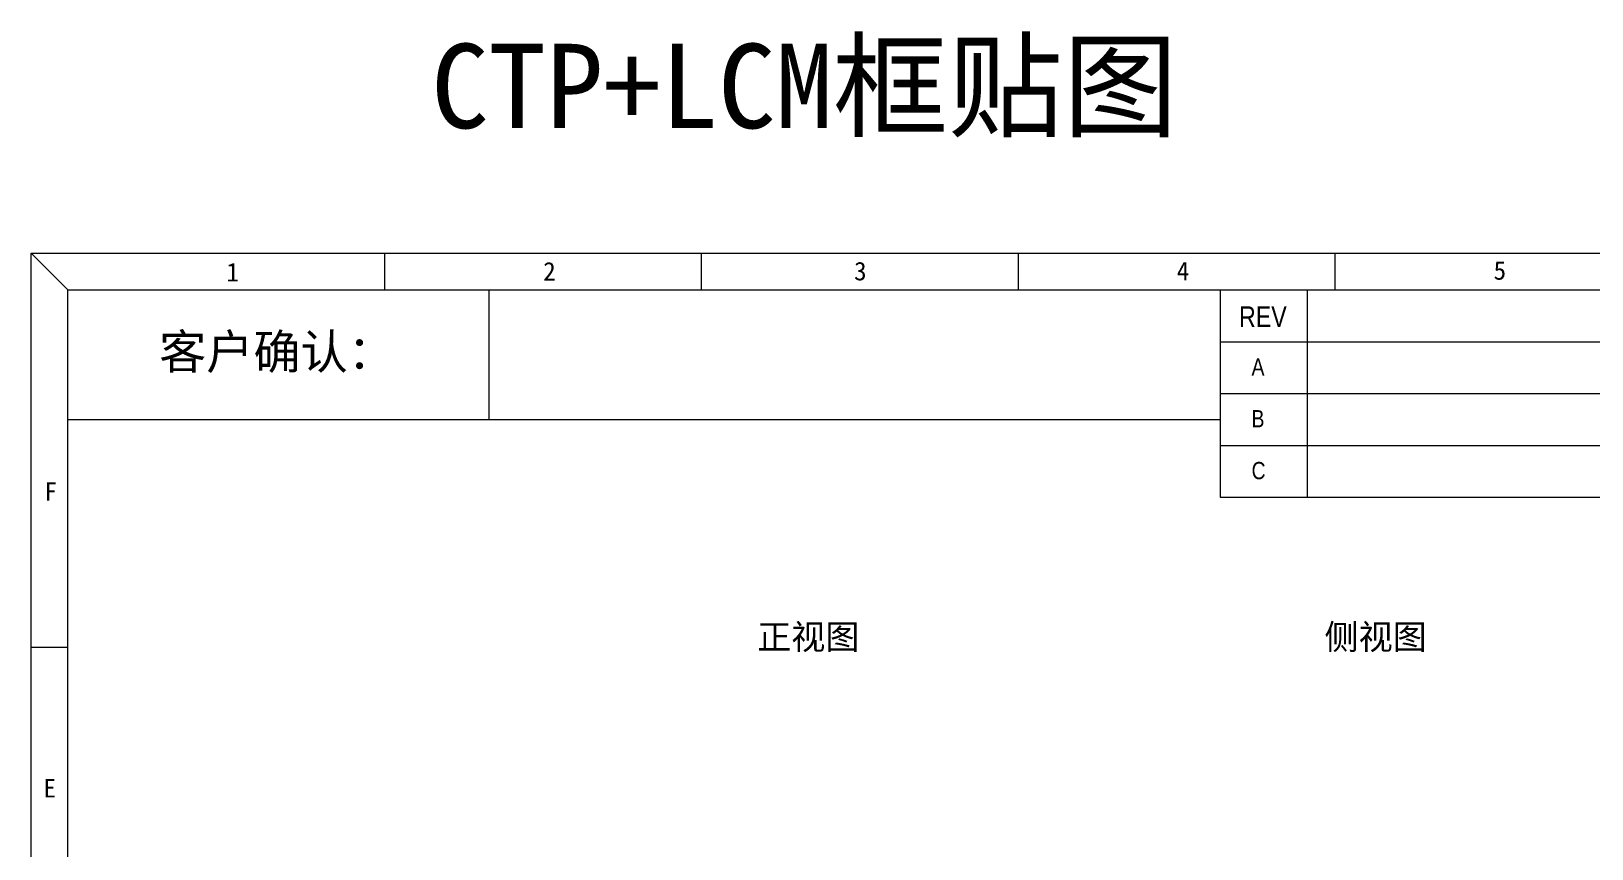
# Model space of a CAD drawing. Header units: millimetres. Extents: x 2156 to 3084, y -2015 to -1256.
# Drawn here: x 2156 to 2711, y -1546 to -1256 of the extents above; entities that cross this region are included whole.
import ezdxf

# ---------------------------------------------------------------- set-up
doc = ezdxf.new("R2010")
doc.units = ezdxf.units.MM
doc.header["$LTSCALE"] = 23.1
doc.layers.add('DIM', color=120, linetype='CONTINUOUS')
doc.styles.add('33', font='simhei.ttf', dxfattribs={"height": 7})
doc.styles.add('Arial', font='arial.ttf', dxfattribs={"width": 0.8})
doc.styles.get("Standard").update_dxf_attribs({"font": 'txt', "width": 0.85})
doc.styles.add('宋体', font='simsun.ttc')

msp = doc.modelspace()

# ---------------------------------------------------------------- linework, layer by layer
at = {"layer": 'DIM', "color": 7, "lineweight": 0}
for p, q in [((2168.963, -1347.768), (2155.894, -1334.699)), ((2318.72, -1347.768), (2318.72, -1393.845)), ((2168.963, -1393.845), (2578.83, -1393.845)), ((2168.963, -1474.871), (2155.894, -1474.871))]:
    msp.add_line(p, q, dxfattribs=at)
for points in [[(2155.894, -1334.699), (3083.547, -1334.699), (3083.547, -2015.335), (2155.894, -2015.335)], [(2168.963, -1347.768), (3070.478, -1347.768), (3070.478, -2002.266), (2168.963, -2002.266)]]:
    msp.add_lwpolyline(points, close=True, dxfattribs=at)
for points in [[(2281.652, -1347.768), (2281.652, -1334.699)], [(2394.342, -1347.768), (2394.342, -1334.699)], [(2507.031, -1347.768), (2507.031, -1334.699)], [(2619.72, -1347.768), (2619.72, -1334.699)], [(2578.83, -1347.768), (2578.83, -1421.492), (3070.478, -1421.492)], [(2609.799, -1347.768), (2609.799, -1421.492)], [(2660.772, -1347.768), (3070.478, -1347.768)], [(2578.83, -1366.199), (3070.478, -1366.199)], [(2578.83, -1384.63), (3070.478, -1384.63)], [(2578.83, -1403.061), (3070.478, -1403.061)]]:
    msp.add_lwpolyline(points, dxfattribs=at)

# ---------------------------------------------------------------- texts
for s, p in [('5', (2676.065, -1344.154)), ('2', (2337.997, -1344.456)), ('3', (2448.581, -1344.378)), ('4', (2563.376, -1344.323)), ('F', (2160.601, -1422.725)), ('E', (2160.223, -1528.204))]:
    msp.add_text(s, height=6.592, dxfattribs=at).set_placement(p)
at = {"layer": 'DIM', "color": 7, "lineweight": 0, "width": 1.000001}
msp.add_text('1', height=6.592, dxfattribs=at).set_placement((2225.308, -1344.762))
at = {"layer": 'DIM', "color": 7, "lineweight": 0, "style": '33'}
msp.add_text('客户确认：', height=12.2995, dxfattribs=at).set_placement((2201.386, -1375.901))
at = {"layer": 'DIM', "color": 3, "lineweight": 0, "attachment_point": 2, "style": '宋体'}
for s, insert, char_height, width in [('CTP+LCM框贴图', (2430.995, -1260.281), 30, 329.80708), ('正视图', (2432.305, -1466.673), 8.8979, 87.87556), ('侧视图', (2634.137, -1466.673), 8.8979, 87.87556)]:
    msp.add_mtext(s, dxfattribs=dict(at, insert=insert, char_height=char_height, width=width))
at = {"layer": 'DIM', "color": 7, "lineweight": 0, "attachment_point": 1, "style": 'Arial'}
for s, insert, char_height, width in [('{\\fArial|b0|i0|c204|p34;REV}', (2585.551, -1353.63), 7.37235, 31.19451), ('{\\fArial|b0|i0|c0|p34;A}', (2589.993, -1372.061), 6.14362, 25.05088), ('{\\fArial|b0|i0|c0|p34;B}', (2589.993, -1390.492), 6.14362, 25.05088), ('{\\fArial|b0|i0|c0|p34;C}', (2589.993, -1408.923), 6.14362, 25.05088)]:
    msp.add_mtext(s, dxfattribs=dict(at, insert=insert, char_height=char_height, width=width))

doc.saveas('drawing.dxf')
